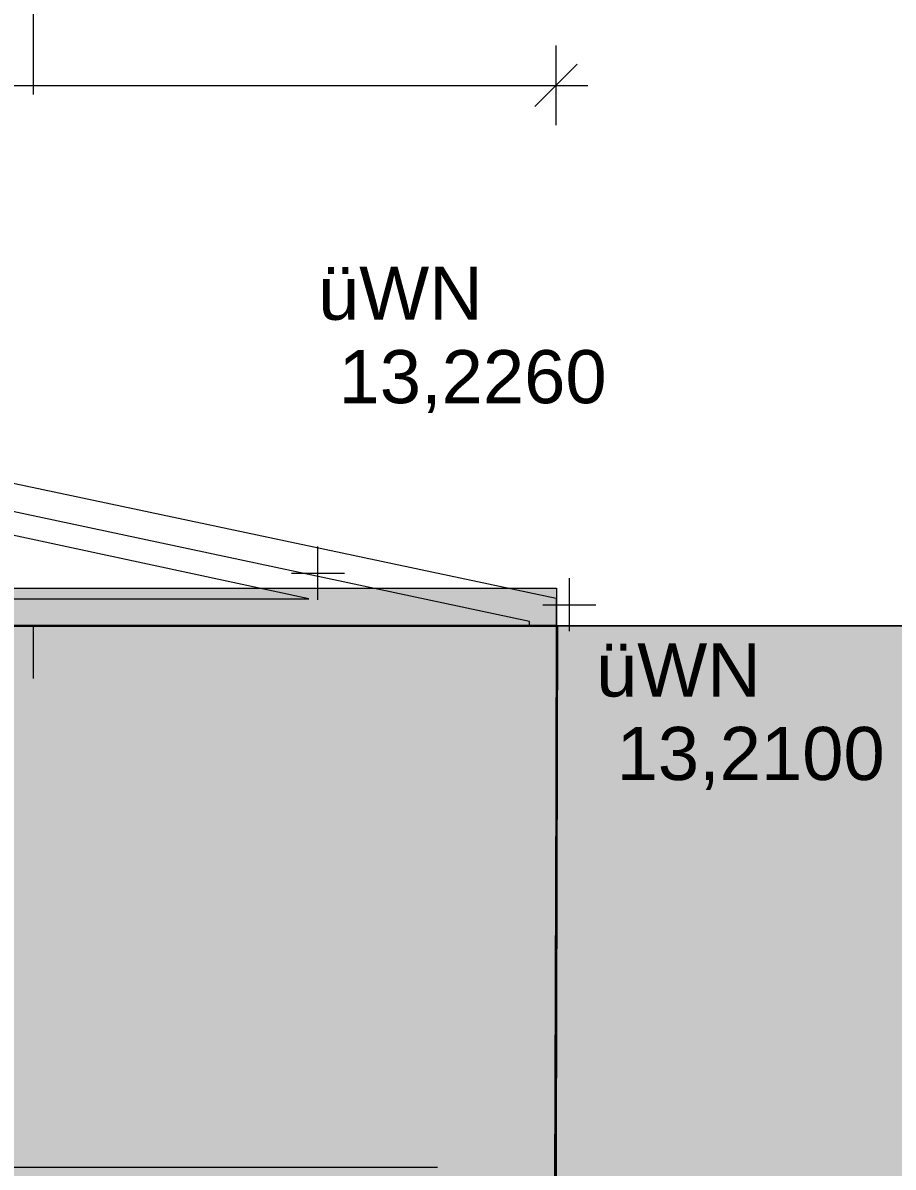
# Model space of a CAD drawing. Header units: metres. Extents: x -3 to 171, y -23 to 41.
# Drawn here: x 17.981 to 19.62, y -1.02 to 1.135 of the extents above; entities that cross this region are included whole.
import ezdxf

# ---------------------------------------------------------------- set-up
doc = ezdxf.new("R2010")
doc.units = ezdxf.units.M
doc.header["$MEASUREMENT"] = 0
doc.set_wipeout_variables(frame=1)
doc.linetypes.add('Achse', pattern=[0.004, 0.002, -0.001, 0, -0.001])
doc.linetypes.add('Wipeout_Contour', pattern=[1, 0, -1])
for name, color, linetype in [('6._Dach PP STG1_1_000 Achsraster', 7, 'Continuous'), ('6._Dach PP STG1_1_165 Fassadengestaltung Bänder', 7, 'Continuous'), ('6._Dach PP STG1_1_330 Dachaufbau', 7, 'Continuous'), ('6._Dach PP STG1_1_611 Entwässerung', 7, 'Continuous'), ('6._Dach PP STG1_1_725 Nachbarbebauung', 7, 'Continuous'), ('6._Dach PP STG1_1_840 Baulinien', 7, 'Continuous'), ('6._Dach PP STG1_1_910 Allgemein Lageplan Höhen', 7, 'Continuous'), ('6._Dach PP STG1_1_950 Polierplan Bemaßung', 7, 'Continuous'), ('6._Dach PP STG1_1_Neubau_840 Baulinien', 7, 'Continuous')]:
    doc.layers.add(name, color=color, linetype=linetype)
doc.styles.add('ERSTELLTER_STIL_1', font='arial.ttf')
doc.linetypes.add('Grenze Grundstück', pattern='A,0,[1,415_260415_PP_VA_1_9 DD STG11.Shx,S=0.00031746,R=0,X=0,Y=0],-0.04,0', length=0.04)

msp = doc.modelspace()

# ---------------------------------------------------------------- hatches: boundary and pattern name
at = {"layer": '6._Dach PP STG1_1_330 Dachaufbau', "linetype": 'Continuous', "lineweight": 0, "true_color": 0x000000}
h = msp.add_hatch(color=18, dxfattribs=at)
h.paths.add_polyline_path([(18.84, -4.5), (18.8399, -4.5433), (18.8397, -4.6), (18.9704, -4.6), (18.986, 0.07), (17.955, 0.07), (17.955, -0.7715), (16.205, -0.7715), (16.205, 0.07), (15.195, 0.07), (15.195, -0.4), (15.505, -0.4), (15.505, -0.7353), (12.655, -0.7353), (12.655, -4.5)])
h.paths.add_polyline_path([(17.93, -3.7987), (16.23, -3.7987), (16.23, -2.1975), (17.93, -2.1975)], flags=0)
h.paths.add_polyline_path([(14.9919, -2.1975), (14.9919, -3.7987), (13.2919, -3.7987), (13.2919, -2.1975)], flags=0)
at = {"layer": '6._Dach PP STG1_1_725 Nachbarbebauung', "linetype": 'Continuous', "lineweight": 0, "true_color": 0x1f1f1f}
msp.add_hatch(color=250, dxfattribs=at).paths.add_polyline_path([(18.9876, -0.0005), (18.958, -11.4452), (22.9775, -11.4791), (22.9775, -0.0038)])

# ---------------------------------------------------------------- linework, layer by layer
at = {"layer": '6._Dach PP STG1_1_000 Achsraster', "color": 5, "linetype": 'Achse', "lineweight": 0, "ltscale": 1000}
for p, q in [((18, 3), (18, -22.5231)), ((-1.5, 0), (21, 0))]:
    msp.add_line(p, q, dxfattribs=at)
at = {"layer": '6._Dach PP STG1_1_165 Fassadengestaltung Bänder', "color": 7, "linetype": 'Continuous', "lineweight": 13, "ltscale": 1000, "flags": 128}
msp.add_lwpolyline([(0, 0), (0, 0.0617), (3.72, 0.85), (5.89, 0.85), (13.09, 0.85), (15.2152, 0.85), (18.985, 0.0511), (18.985, 0), (18.935, 0), (18.935, 0.0074), (15.21, 0.8), (3.72, 0.8)], close=True, dxfattribs=at)
at = {"layer": '6._Dach PP STG1_1_165 Fassadengestaltung Bänder', "color": 7, "linetype": 'Continuous', "lineweight": 18, "ltscale": 1000, "flags": 128}
for points in [[(14.17, 0.85), (15.2152, 0.85), (18.985, 0.0511)], [(18.5194, 0.05), (16.03, 0.5846)], [(16.03, 0.05), (18.5194, 0.05)], [(18.985, 0.0511), (18.985, 0)], [(18.985, 0), (15.98, 0)]]:
    msp.add_lwpolyline(points, dxfattribs=at)
at = {"layer": '6._Dach PP STG1_1_725 Nachbarbebauung', "color": 8, "linetype": 'Continuous', "lineweight": 13, "ltscale": 1000, "flags": 128}
msp.add_lwpolyline([(22.9775, -0.0038), (18.9876, -0.0005), (18.958, -11.4452), (22.9775, -11.4791)], dxfattribs=at)
at = {"layer": '6._Dach PP STG1_1_840 Baulinien', "color": 76, "linetype": 'Grenze Grundstück', "lineweight": 13, "ltscale": 1000, "true_color": 0x3f7f02, "flags": 128}
msp.add_lwpolyline([(0.0612, -22.5231), (0.0564, -12.2031), (0, -0.0002), (18.985, -0.0012), (18.958, -11.4452), (18.9035, -19.5703), (18.8897, -22.5231)], dxfattribs=at)
at = {"layer": '6._Dach PP STG1_1_910 Allgemein Lageplan Höhen', "color": 7, "linetype": 'Continuous', "lineweight": 13, "ltscale": 1000}
for p, q in [((18.5365, 0.0484), (18.5365, 0.1484)), ((18.4865, 0.0984), (18.5865, 0.0984)), ((19.0101, -0.0111), (19.0101, 0.0889)), ((18.9601, 0.0389), (19.0601, 0.0389))]:
    msp.add_line(p, q, dxfattribs=at)
at = {"layer": '6._Dach PP STG1_1_950 Polierplan Bemaßung', "color": 1, "linetype": 'Continuous', "lineweight": 13, "ltscale": 1000, "true_color": 0xfb0106}
for p, q in [((18.985, 0.9419), (18.985, 1.0919)), ((18.945, 0.9769), (19.025, 1.0569)), ((0, 1.0169), (18.985, 1.0169)), ((18.985, 1.0169), (19.045, 1.0169))]:
    msp.add_line(p, q, dxfattribs=at)

# ---------------------------------------------------------------- texts
at = {"layer": '6._Dach PP STG1_1_910 Allgemein Lageplan Höhen', "color": 7, "linetype": 'Continuous', "lineweight": 13, "char_height": 0.1, "attachment_point": 1, "style": 'ERSTELLTER_STIL_1'}
for s, insert in [('\\A1;{\\pql;\\fArial|b0|i0|c0|p0;\\W1.000000;üWN}', (18.5365, 0.6755)), ('\\A1;{\\pql;\\fArial|b0|i0|c0|p0;\\W1.000000; 13,2260}', (18.5365, 0.5184)), ('\\A1;{\\pql;\\fArial|b0|i0|c0|p0;\\W1.000000;üWN}', (19.0601, -0.0339)), ('\\A1;{\\pql;\\fArial|b0|i0|c0|p0;\\W1.000000; 13,2100}', (19.0601, -0.1911))]:
    msp.add_mtext(s, dxfattribs=dict(at, insert=insert))

# ---------------------------------------------------------------- next in the draw order: wipeouts: each hides what was drawn before it
at = {"color": 254, "linetype": 'Wipeout_Contour', "lineweight": 0, "ltscale": 56.910873}
msp.add_wipeout([(18.986, 0.07), (18.9704, -4.6), (18.9861, 0.07)], dxfattribs=at).dxf.layer = '6._Dach PP STG1_1_330 Dachaufbau'

# ---------------------------------------------------------------- next in the draw order: linework, layer by layer
at = {"layer": '6._Dach PP STG1_1_330 Dachaufbau', "color": 7, "linetype": 'Continuous', "lineweight": 18, "ltscale": 1000, "flags": 128}
for points in [[(17.955, 0.07), (18.986, 0.07)], [(18.986, 0.07), (18.9704, -4.6)], [(18.9707, -4.6), (18.9863, 0.07)]]:
    msp.add_lwpolyline(points, dxfattribs=at)
at = {"layer": '6._Dach PP STG1_1_611 Entwässerung', "color": 14, "linetype": 'Achse', "lineweight": 13, "ltscale": 1000, "true_color": 0xa80000}
msp.add_line((12.6616, -1.02), (18.9816, -1.02), dxfattribs=at)
at = {"layer": '6._Dach PP STG1_1_Neubau_840 Baulinien', "color": 1, "linetype": 'Continuous', "lineweight": 25, "ltscale": 1000, "true_color": 0xfb0106, "flags": 128}
msp.add_lwpolyline([(-3.0225, 0.0171), (0, 0), (18.985, 0), (22.9775, -0.0033)], dxfattribs=at)

doc.saveas('drawing.dxf')
